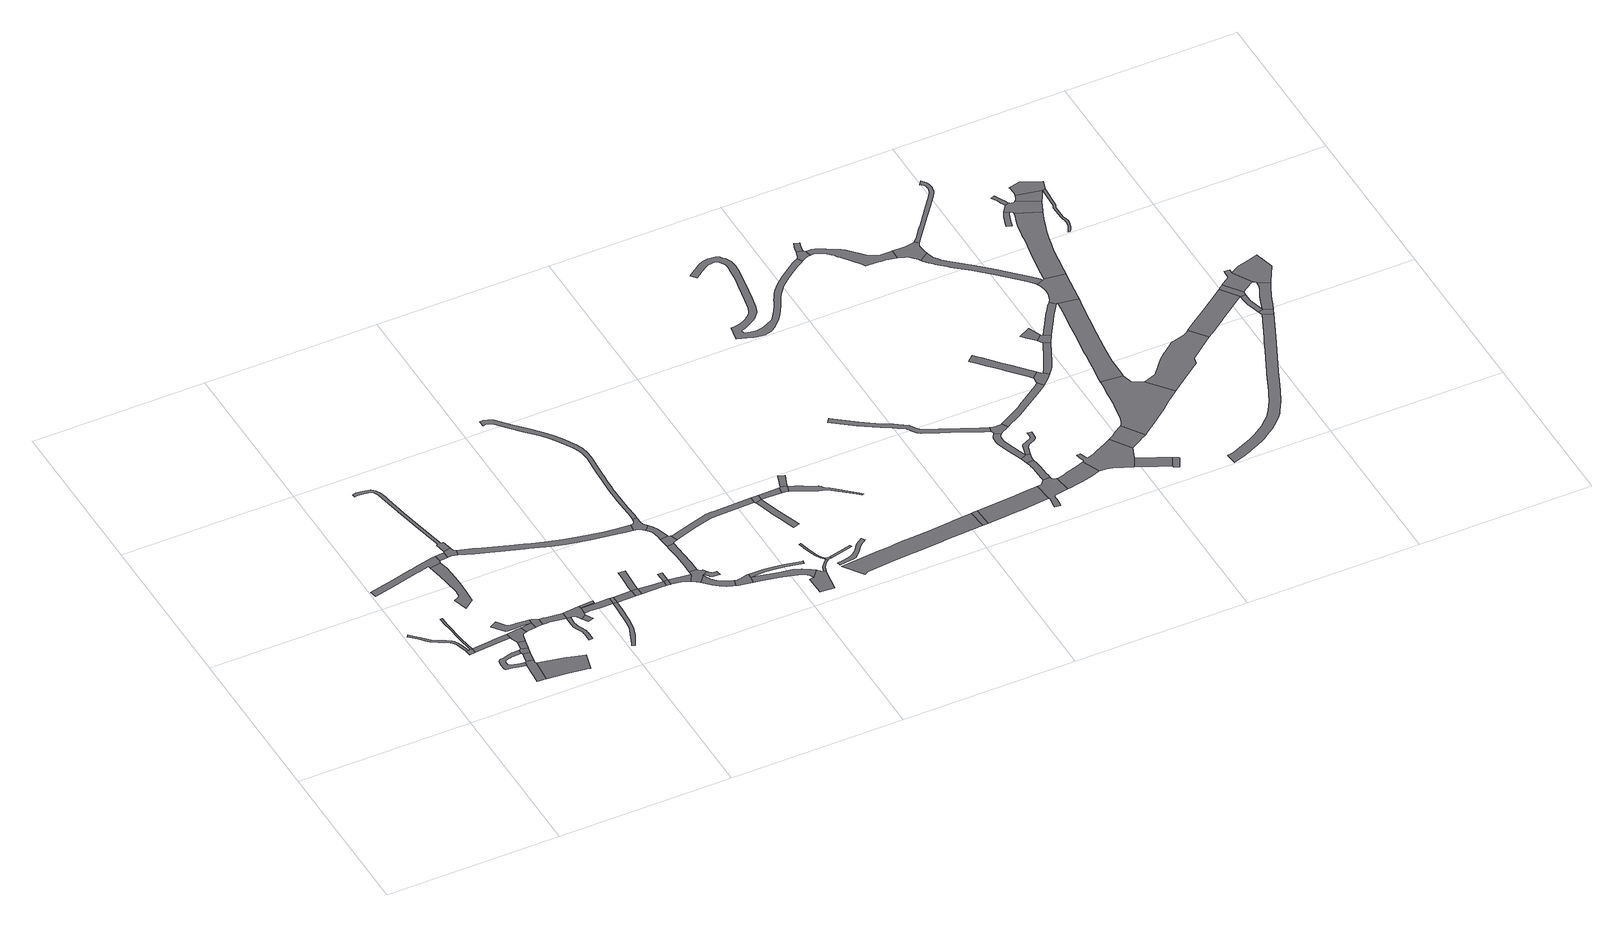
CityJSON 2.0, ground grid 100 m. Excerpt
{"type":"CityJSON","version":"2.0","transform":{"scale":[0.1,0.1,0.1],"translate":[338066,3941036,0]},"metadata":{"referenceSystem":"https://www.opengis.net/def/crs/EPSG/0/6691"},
"CityObjects":{
"road1":{"type":"Road","attributes":{"RoadStructureAttribute.sectionType":"1"},"geometry":[{"type":"MultiSurface","lod":"1","boundaries":[[[0,1,2,3,4,5,6,7,8,9,10,11,12,13,14,15,16,17,18,19,20,21,22,23,24,25]]]}]},
"road2":{"type":"Road","geometry":[{"type":"MultiSurface","lod":"1","boundaries":[[[25,26,27,28,29,0]]]}]},
"road3":{"type":"Road","attributes":{"RoadStructureAttribute.sectionType":"1"},"geometry":[{"type":"MultiSurface","lod":"1","boundaries":[[[30,31,32,33,34,35,36,29,28]]]}]},
"road4":{"type":"Road","attributes":{"RoadStructureAttribute.sectionType":"1"},"geometry":[{"type":"MultiSurface","lod":"1","boundaries":[[[37,38,39,40,41,42,43,44,45,46,47,48,49,50,51,52,53,54,55,56,57,58,59,60,61,62,63,64,65,66,67]]]}]},
"road5":{"type":"Road","attributes":{"RoadStructureAttribute.sectionType":"1"},"geometry":[{"type":"MultiSurface","lod":"1","boundaries":[[[68,69,28,27,70,71,72,73]]]}]},
"road6":{"type":"Road","geometry":[{"type":"MultiSurface","lod":"1","boundaries":[[[74,75,76,77,78,79,80,81,82,83,37,67,84,85]]]}]},
"road7":{"type":"Road","attributes":{"RoadStructureAttribute.sectionType":"1"},"geometry":[{"type":"MultiSurface","lod":"1","boundaries":[[[86,87,88,89,90,91,92,93,94,95,96,97,98,99,100,101,102,103,104,105,106,107]]]}]},
"road8":{"type":"Road","geometry":[{"type":"MultiSurface","lod":"1","boundaries":[[[108,82,81,109,110,111]]]}]},
"road9":{"type":"Road","geometry":[{"type":"MultiSurface","lod":"1","boundaries":[[[110,112,113,114,115,116,52,51,117,111]]]}]},
"road10":{"type":"Road","attributes":{"RoadStructureAttribute.sectionType":"1"},"geometry":[{"type":"MultiSurface","lod":"1","boundaries":[[[118,114,113,119]]]}]},
"road11":{"type":"Road","geometry":[{"type":"MultiSurface","lod":"1","boundaries":[[[72,118,119,120,121,122,123,124,73]]]}]},
"road12":{"type":"Road","attributes":{"function":"2","RoadStructureAttribute.sectionType":"1"},"geometry":[{"type":"MultiSurface","lod":"1","boundaries":[[[77,125,126,127,128,129,130,131,132,78]]]}]},
"road13":{"type":"Road","attributes":{"RoadStructureAttribute.sectionType":"1"},"geometry":[{"type":"MultiSurface","lod":"1","boundaries":[[[93,133,134,135,136,137,138,139,140,141,142,143,144,145,146,147,148,149,94]]]}]},
"road14":{"type":"Road","geometry":[{"type":"MultiSurface","lod":"1","boundaries":[[[150,151,152,153,154,155,156,157,158,159,160,161,162,163]]]}]},
"road15":{"type":"Road","attributes":{"RoadStructureAttribute.sectionType":"1"},"geometry":[{"type":"MultiSurface","lod":"1","boundaries":[[[164,165,166,167,163,168,169,123,122]]]}]},
"road16":{"type":"Road","geometry":[{"type":"MultiSurface","lod":"1","boundaries":[[[170,171,172,150,163,167,173,174]]]}]},
"road17":{"type":"Road","geometry":[{"type":"MultiSurface","lod":"1","boundaries":[[[175,96,95,176,177,178]]]}]},
"road18":{"type":"Road","attributes":{"RoadStructureAttribute.sectionType":"1"},"geometry":[{"type":"MultiSurface","lod":"1","boundaries":[[[179,180,181,182,183,184,185,186,187,188,189,190,191,192,193,194,195,196,197,198,199,200,201,202,203,204,205,206,207,208,209,210,211]]]}]},
"road19":{"type":"Road","geometry":[{"type":"MultiSurface","lod":"1","boundaries":[[[177,212,213,214,215,216,179,211,217,178]]]}]},
"road20":{"type":"Road","attributes":{"RoadStructureAttribute.sectionType":"1"},"geometry":[{"type":"MultiSurface","lod":"1","boundaries":[[[218,219,220,221,222,223,224,225,226,227,228,229,230,231,232,233,234,235,236,237,238,221,239,240,241,242,170,174]]]}]},
"road21":{"type":"Road","geometry":[{"type":"MultiSurface","lod":"1","boundaries":[[[238,243,244,245,246,247,248,249,250,251,252,253,239,221]]]}]},
"road22":{"type":"Road","geometry":[{"type":"MultiSurface","lod":"1","boundaries":[[[254,255,248,247]]]}]},
"road23":{"type":"Road","geometry":[{"type":"MultiSurface","lod":"1","boundaries":[[[252,256,257,253]]]}]},
"road24":{"type":"Road","attributes":{"RoadStructureAttribute.sectionType":"1"},"geometry":[{"type":"MultiSurface","lod":"1","boundaries":[[[258,259,260,251,250,261,262,263]]]}]},
"road25":{"type":"Road","attributes":{"RoadStructureAttribute.sectionType":"1"},"geometry":[{"type":"MultiSurface","lod":"1","boundaries":[[[264,265,266,267,268,269,270,271,263,272,273,274,275,276,277,278,279]]]}]},
"road26":{"type":"Road","geometry":[{"type":"MultiSurface","lod":"1","boundaries":[[[280,258,263,271]]]}]},
"road27":{"type":"Road","attributes":{"RoadStructureAttribute.sectionType":"1"},"geometry":[{"type":"MultiSurface","lod":"1","boundaries":[[[280,271,281,282]]]}]},
"road28":{"type":"Road","attributes":{"RoadStructureAttribute.sectionType":"1"},"geometry":[{"type":"MultiSurface","lod":"1","boundaries":[[[283,284,285,286,287,288,289,290,291,292,293,294,214,213,295,296,297,298,299,300,301,302,303,304,305]]]}]},
"road29":{"type":"Road","geometry":[{"type":"MultiSurface","lod":"1","boundaries":[[[281,306,307,282]]]}]},
"road30":{"type":"Road","geometry":[{"type":"MultiSurface","lod":"1","boundaries":[[[307,308,309,310,311,312,313,314,315,282]]]}]},
"road31":{"type":"Road","attributes":{"RoadStructureAttribute.sectionType":"1"},"geometry":[{"type":"MultiSurface","lod":"1","boundaries":[[[306,316,317,318,319,320,307]]]}]},
"road32":{"type":"Road","geometry":[{"type":"MultiSurface","lod":"1","boundaries":[[[319,318,321,322]]]}]},
"road33":{"type":"Road","geometry":[{"type":"MultiSurface","lod":"1","boundaries":[[[323,324,319,322]]]}]},
"road34":{"type":"Road","attributes":{"RoadStructureAttribute.sectionType":"1"},"geometry":[{"type":"MultiSurface","lod":"1","boundaries":[[[321,325,326,327,328,329,322]]]}]},
"road35":{"type":"Road","geometry":[{"type":"MultiSurface","lod":"1","boundaries":[[[328,330,331,332,333,334,335,336,337,338,339,340,341,329]]]}]},
"road36":{"type":"Road","attributes":{"RoadStructureAttribute.sectionType":"1"},"geometry":[{"type":"MultiSurface","lod":"1","boundaries":[[[342,343,344,345,346,347,348,341,340]]]}]},
"road37":{"type":"Road","attributes":{"RoadStructureAttribute.sectionType":"1"},"geometry":[{"type":"MultiSurface","lod":"1","boundaries":[[[349,350,351,352,353,354,355,356,357,358,359,360,361,362,363,364,333,332]]]}]},
"road38":{"type":"Road","geometry":[{"type":"MultiSurface","lod":"1","boundaries":[[[365,366,367,368,369,370,371,372,373,374,283,305]]]}]},
"road39":{"type":"Road","attributes":{"RoadStructureAttribute.sectionType":"1"},"geometry":[{"type":"MultiSurface","lod":"1","boundaries":[[[375,376,377,378,379,380,381,382,383,384,385,386,387,388,389,390,391,392,393,394,395,396,397,398,399,400,401,402,403,404,405,406,407,408,409,410,411,412,413,414,372,371]]]}]},
"road40":{"type":"Road","geometry":[{"type":"MultiSurface","lod":"1","boundaries":[[[415,416,417,418,419,420,421,422,423,336,335]]]}]},
"road41":{"type":"Road","attributes":{"RoadStructureAttribute.sectionType":"1"},"geometry":[{"type":"MultiSurface","lod":"1","boundaries":[[[424,425,426,427,368,367,428,429,430,431,432]]]}]},
"road42":{"type":"Road","geometry":[{"type":"MultiSurface","lod":"1","boundaries":[[[433,424,432,345,344,434,435,436,437,438]]]}]},
"road43":{"type":"Road","geometry":[{"type":"MultiSurface","lod":"1","boundaries":[[[439,440,441,442,443,357,356,444,445,446,447,448,449]]]}]},
"road44":{"type":"Road","attributes":{"RoadStructureAttribute.sectionType":"1"},"geometry":[{"type":"MultiSurface","lod":"1","boundaries":[[[447,450,451,452,453,454,455,456,457,458,459,460,461,462,463,448]]]}]},
"road45":{"type":"Road","geometry":[{"type":"MultiSurface","lod":"1","boundaries":[[[464,465,466,467,468,469,470,471,472,473,474,475,449,448]]]}]},
"road46":{"type":"Road","attributes":{"RoadStructureAttribute.sectionType":"1"},"geometry":[{"type":"MultiSurface","lod":"1","boundaries":[[[437,476,477,478,479,480,481,482,483,484,485,486,487,488,489,438]]]}]},
"road47":{"type":"Road","geometry":[{"type":"MultiSurface","lod":"1","boundaries":[[[490,491,492,493,494,495,458,457,496,497]]]}]},
"road48":{"type":"Road","geometry":[{"type":"MultiSurface","lod":"1","boundaries":[[[498,499,500,501,502,503,504,505,494,493]]]}]},
"road49":{"type":"Road","geometry":[{"type":"MultiSurface","lod":"1","boundaries":[[[506,507,508,509,510,511,512,513,514,515,516,517]]]}]},
"road50":{"type":"Road","geometry":[{"type":"MultiSurface","lod":"1","boundaries":[[[518,506,517,502,501,519,520,521]]]}]},
"road51":{"type":"Road","geometry":[{"type":"MultiSurface","lod":"1","boundaries":[[[484,483,522,523,524]]]}]},
"road52":{"type":"Road","attributes":{"RoadStructureAttribute.sectionType":"1"},"geometry":[{"type":"MultiSurface","lod":"1","boundaries":[[[525,526,527,528,529,530,531,532,533,534,535,523,522]]]}]},
"road53":{"type":"Road","geometry":[{"type":"MultiSurface","lod":"1","boundaries":[[[536,537,521,520]]]}]},
"road54":{"type":"Road","attributes":{"RoadStructureAttribute.sectionType":"1"},"geometry":[{"type":"MultiSurface","lod":"1","boundaries":[[[538,539,540,541,542,543,544,545,546,547,548,549,550,551,552,553,554]]]}]},
"road55":{"type":"Road","attributes":{"RoadStructureAttribute.sectionType":"1"},"geometry":[{"type":"MultiSurface","lod":"1","boundaries":[[[523,555,556,557,524]]]}]},
"road56":{"type":"Road","geometry":[{"type":"MultiSurface","lod":"1","boundaries":[[[558,559,560,561,557,556,562,563]]]}]},
"road57":{"type":"Road","geometry":[{"type":"MultiSurface","lod":"1","boundaries":[[[559,564,565,566,560]]]}]},
"road58":{"type":"Road","attributes":{"RoadStructureAttribute.sectionType":"1"},"geometry":[{"type":"MultiSurface","lod":"1","boundaries":[[[567,568,569,570,571,572,573,574,575,576,577,578,579,580,581,582,583,584,558,563]]]}]},
"road59":{"type":"Road","attributes":{"function":"2","RoadStructureAttribute.sectionType":"1"},"geometry":[{"type":"MultiSurface","lod":"1","boundaries":[[[585,586,587,588,589,590,591,592,593,594,595,596,597,598,599,600,601,602,603,604,605,606,607,608,609]]]}]},
"road60":{"type":"Road","geometry":[{"type":"MultiSurface","lod":"1","boundaries":[[[596,610,611,612,597]]]}]},
"road61":{"type":"Road","attributes":{"function":"2","RoadStructureAttribute.sectionType":"1"},"geometry":[{"type":"MultiSurface","lod":"1","boundaries":[[[610,613,614,615,616,617,618,619,620,621,622,611]]]}]},
"road62":{"type":"Road","attributes":{"RoadStructureAttribute.sectionType":"1"},"geometry":[{"type":"MultiSurface","lod":"1","boundaries":[[[623,624,625,626,627,628,629,630,631,632,633,634,635,636,637,638,639,640,641,642,643,644,645,646,647,648,649,650,651,652,653,654,655,656,657,658,659,660,661,662,663,664,665,666,667,668,669,670,671]]]}]},
"road63":{"type":"Road","geometry":[{"type":"MultiSurface","lod":"1","boundaries":[[[672,673,674,675,676,677,678,619,618,679,680,681,682,683,684,685,686,687,688,689,690,691,692,693]]]}]},
"road64":{"type":"Road","attributes":{"RoadStructureAttribute.sectionType":"1"},"geometry":[{"type":"MultiSurface","lod":"1","boundaries":[[[694,695,696,697,698,699,700,701,702,703,704,705,706,707,708,709,710,711,712,713,714,715,716,717,718,719,720,721,722,723,724,725,726,727,728,729,730,731,732,733,734,735,736,737,738,739,740,741,742,743,744,745,746,747,748,749,750,751,752,753,754,755,756,757,758,759,760,761,762,763,764,765,766,767,768,769,770,771,772,773,774,775,776,777,778,779,780,781,782,783,784,785,786,787,788,789,790,791,792,793,794,795,796,797,798,799,800,801,802,803,804,805,806,807,808,809,810,811,812,813,814,815,816,817,818,819,820,821,822,823,824,825,826,827,828,829,830,831,832,833,834]]]}]},
"road65":{"type":"Road","attributes":{"RoadStructureAttribute.sectionType":"1"},"geometry":[{"type":"MultiSurface","lod":"1","boundaries":[[[835,836,837,838,839,677,676,840,841,842,843,844,845]]]}]},
"road66":{"type":"Road","attributes":{"RoadStructureAttribute.sectionType":"1"},"geometry":[{"type":"MultiSurface","lod":"1","boundaries":[[[846,847,848,849,850,851,852,853,854,855,856,857,858,859,860,861,862,863,864,865,866,867]]]}]},
"road67":{"type":"Road","geometry":[{"type":"MultiSurface","lod":"1","boundaries":[[[868,869,870,846,867,835,845]]]}]},
"road68":{"type":"Road","geometry":[{"type":"MultiSurface","lod":"1","boundaries":[[[670,871,872,873,855,854,874,875,876,877,878,879,880,881,882,883,671]]]}]},
"road69":{"type":"Road","attributes":{"RoadStructureAttribute.sectionType":"1"},"geometry":[{"type":"MultiSurface","lod":"1","boundaries":[[[870,884,885,886,887,888,889,890,891,892,893,894,895,896,897,898,899,900,901,902,903,904,905,906,846]]]}]},
"road70":{"type":"Road","attributes":{"function":"2","RoadStructureAttribute.sectionType":"1"},"geometry":[{"type":"MultiSurface","lod":"1","boundaries":[[[907,908,909,910,911,912,913,914,915,916,917,672,693]]]}]},
"road71":{"type":"Road","geometry":[{"type":"MultiSurface","lod":"1","boundaries":[[[918,919,920,921,922,923,924,925,926,927,928,929,930,694,834]]]}]},
"road72":{"type":"Road","attributes":{"RoadStructureAttribute.sectionType":"1"},"geometry":[{"type":"MultiSurface","lod":"1","boundaries":[[[931,932,933,934,935,936,937,938,939,940,878,877,941,942,943,944,945,946,947,948,949,950]]]}]},
"road73":{"type":"Road","geometry":[{"type":"MultiSurface","lod":"1","boundaries":[[[925,951,952,953,954,955,956,957,958,959,926]]]}]},
"road74":{"type":"Road","geometry":[{"type":"MultiSurface","lod":"1","boundaries":[[[960,961,962,963,964,965,966,967,968,969,970,971,972,973,974,975,976,977,978,979,980,981,912,911,982,983,984,985,986,987,988,989,990,991,992]]]}]},
"road75":{"type":"Road","attributes":{"RoadStructureAttribute.sectionType":"1"},"geometry":[{"type":"MultiSurface","lod":"1","boundaries":[[[993,994,995,996,997,998,999,1000,1001,1002,1003,1004,1005,1006,1007,1008,1009,1010,1011]]]}]},
"road76":{"type":"Road","attributes":{"RoadStructureAttribute.sectionType":"1"},"geometry":[{"type":"MultiSurface","lod":"1","boundaries":[[[989,1012,1013,1014,1015,1016,1017,1018,1019,1020,1021,1022,1023,990]]]}]},
"road77":{"type":"Road","attributes":{"RoadStructureAttribute.sectionType":"1"},"geometry":[{"type":"MultiSurface","lod":"1","boundaries":[[[1024,1025,1026,1027,1028,1029,1030,1031,1032,1033,1034,1035,1036,1037,1038,922,921,1039,1040,1041,1042,1043,1044,1045,1046,1047,1048,1049,1050,1051,1052,1053,1054,1055,1056,1057]]]}]},
"road78":{"type":"Road","geometry":[{"type":"MultiSurface","lod":"1","boundaries":[[[991,1058,1059,1060,1061,1062,1063,1064,1065,1066,1067,992]]]}]},
"road79":{"type":"Road","geometry":[{"type":"MultiSurface","lod":"1","boundaries":[[[1068,1069,1070,1071,1072,1011,1010,1073,1074,1075,931,950]]]}]},
"road80":{"type":"Road","geometry":[{"type":"MultiSurface","lod":"1","boundaries":[[[1076,1077,1078,1018,1017,1079,1080,1081,1082]]]}]},
"road81":{"type":"Road","attributes":{"RoadStructureAttribute.sectionType":"1"},"geometry":[{"type":"MultiSurface","lod":"1","boundaries":[[[1083,1084,1085,1086,1087,1088,1089,1071,1070,1090,1091,1092,1093,1094,1095,1096,1097]]]}]},
"road82":{"type":"Road","geometry":[{"type":"MultiSurface","lod":"1","boundaries":[[[1098,1099,1100,1101,1102]]]}]},
"road83":{"type":"Road","geometry":[{"type":"MultiSurface","lod":"1","boundaries":[[[1056,1103,1104,1105,1106,1107,1108,1109,1110,1111,1112,1113,1114,1115,1116,1117,1118,1119,1120,1121,1057]]]}]},
"road84":{"type":"Road","geometry":[{"type":"MultiSurface","lod":"1","boundaries":[[[1096,1122,1123,1124,1102,1101,1125,1126,1127,1097]]]}]},
"road85":{"type":"Road","attributes":{"function":"2","RoadStructureAttribute.sectionType":"1"},"geometry":[{"type":"MultiSurface","lod":"1","boundaries":[[[1128,1129,1130,1131,1132,1133,1134,1135,1136,1137,1138,1139,1140,1141,1142,1143,1144,1145,1063,1062,1146,1147,1148,1149,1150,1151,1152]]]}]},
"road86":{"type":"Road","attributes":{"RoadStructureAttribute.sectionType":"1"},"geometry":[{"type":"MultiSurface","lod":"1","boundaries":[[[1153,1154,1155,1156,1157,1123,1122,1158,1159,1160,1161,1162,1163]]]}]},
"road87":{"type":"Road","attributes":{"RoadStructureAttribute.sectionType":"1"},"geometry":[{"type":"MultiSurface","lod":"1","boundaries":[[[1164,1165,1166,1167,1168,1169,1170,1171,1172,1173,1174,1175,1176,1110,1109,1177,1178,1179,1180,1181,1182,1183,1184,1185,1186,1187,1188,1189,1190,1191]]]}]},
"road88":{"type":"Road","attributes":{"function":"3","RoadStructureAttribute.sectionType":"1"},"geometry":[{"type":"MultiSurface","lod":"1","boundaries":[[[1192,1193,1194,1195,1196,1197,1198,1199,1200,1201,1202,1203,1204,1205,1130,1129,1206,1207,1208,1209,1210,1211,1212,1213,1214,1215,1216]]]}]},
"road89":{"type":"Road","attributes":{"RoadStructureAttribute.sectionType":"1"},"geometry":[{"type":"MultiSurface","lod":"1","boundaries":[[[1217,1218,1219,1220,1221,1222,1223,1224,1225,1226,1227,1228,1229,1230,1231,1232,1233,1234,1235,1236,1237,1238,1239,1240,1241,1242,1243,1244,1245,1246,1247,1248,1249,1250,1251,1252,1253,1254,1255,1256,1257,1116,1115]]]}]},
"road90":{"type":"Road","geometry":[{"type":"MultiSurface","lod":"1","boundaries":[[[1162,1258,1259,1216,1215,1260,1261,1262,1263,1264,1265,1266,1267,1164,1191,1268,1269,1270,1271,1272,1273,1274,1275,1163]]]}]},
"road91":{"type":"Road","attributes":{"function":"2","RoadStructureAttribute.sectionType":"1"},"geometry":[{"type":"MultiSurface","lod":"1","boundaries":[[[1276,1277,1278,1279,1280,1281,1282,1283,1284,1285,1286,1287,1152,1151,1288,1289,1290,1291,1292,1293,1294]]]}]},
"road92":{"type":"Road","attributes":{"function":"3","RoadStructureAttribute.sectionType":"1"},"geometry":[{"type":"MultiSurface","lod":"1","boundaries":[[[1264,1295,1296,1297,1298,1299,1300,1301,1302,1303,1304,1305,1306,1307,1308,1309,1310,1311,1312,1313,1314,1315,1316,1317,1318,1319,1320,1321,1322,1265]]]}]},
"road93":{"type":"Road","attributes":{"RoadStructureAttribute.sectionType":"1"},"geometry":[{"type":"MultiSurface","lod":"1","boundaries":[[[1323,1324,1325,1326,1327,1328,1329,1330,1331,1332,1333,1334,1335,1336,1337,1338,1339,1340,1341,1342,1343,1344,1345,1346,1347,1348,1349,1350,1351,1352,1353,1354,1355,1356,1357,1358,1359,1360,1361,1362,1363,1364,1365,1366,1367,1368,1369,1370,1371,1372,1373,1374,1375,1376]]]}]},
"road94":{"type":"Road","geometry":[{"type":"MultiSurface","lod":"1","boundaries":[[[1377,1378,1379,1380,1381,1382,1383,1384,1385,1386,1387,1388,1389,1390]]]}]},
"road95":{"type":"Road","geometry":[{"type":"MultiSurface","lod":"1","boundaries":[[[1391,1392,1393,1394,1395,1396,1397,1398,1399,1400]]]}]},
"road96":{"type":"Road","geometry":[{"type":"MultiSurface","lod":"1","boundaries":[[[1401,1402,1403,1404,1405,1406,1407,1408,1391,1400,1409,1410,1411,1377,1390,1412,1413,1414,1415,1416,1307,1306,1417,1418,1419,1420,1421]]]}]},
"road97":{"type":"Road","attributes":{"function":"3","RoadStructureAttribute.sectionType":"1"},"geometry":[{"type":"MultiSurface","lod":"1","boundaries":[[[1420,1422,1423,1424,1425,1426,1427,1428,1421]]]}]},
"road98":{"type":"Road","attributes":{"RoadStructureAttribute.sectionType":"1"},"geometry":[{"type":"MultiSurface","lod":"1","boundaries":[[[1429,1430,1431,1432,1433,1434,1435,1436,1437,1438,1439,1440,1441,1442,1443,1444,1445,1446,1447,1448,1449,1450,1451,1452,1453,1454,1455,1456]]]}]},
"road99":{"type":"Road","geometry":[{"type":"MultiSurface","lod":"1","boundaries":[[[1457,1458,1459,1460,1461,1462,1426,1425,1463,1456,1455,1464,1465]]]}]},
"road100":{"type":"Road","attributes":{"function":"2"},"geometry":[{"type":"MultiSurface","lod":"1","boundaries":[[[1466,1467,1468,1469,1294,1293,1470,1471,1472,1473,1474,1475,1476]]]}]},
"road101":{"type":"Road","geometry":[{"type":"MultiSurface","lod":"1","boundaries":[[[1477,1478,1466,1476,1479,1480,1481]]]}]},
"road102":{"type":"Road","attributes":{"function":"2"},"geometry":[{"type":"MultiSurface","lod":"1","boundaries":[[[1482,1483,1484,1485,1486,1487,1488,1489,1490,1491,1492,1493,1494,1495,1479,1476]]]}]},
"road103":{"type":"Road","geometry":[{"type":"MultiSurface","lod":"1","boundaries":[[[1489,1488,1376,1375,1496,1497]]]}]},
"road104":{"type":"Road","attributes":{"RoadStructureAttribute.sectionType":"1"},"geometry":[{"type":"MultiSurface","lod":"1","boundaries":[[[1498,1499,1500,1501,1502,1503,1481,1480,1504,1505,1506,1507,1508,1509]]]}]},
"road105":{"type":"Road","attributes":{"RoadStructureAttribute.sectionType":"1"},"geometry":[{"type":"MultiSurface","lod":"1","boundaries":[[[1510,1511,1512,1513,1514,1515,1516,1517,1518,1519,1520,1521,1522,1523,1524,1525,1489,1497]]]}]},
"road106":{"type":"Road","geometry":[{"type":"MultiSurface","lod":"1","boundaries":[[[1526,1527,1516,1515,1528,1529,1530,1531,1532,1533,1534,1535,1536,1537,1538,1498,1509]]]}]}
},
"vertices":[
[254,512,0],[239,566,0],[230,588,0],[222,600,0],[219,606,0],[208,616,0],[183,633,0],[152,652,0],[117,674,0],[99,691,0],[74,717,0],[71,720,0],[29,761,0],[24,756,0],[19,751,0],[61,709,0],[89,680,0],[108,662,0],[144,639,0],[174,621,0],[198,604,0],[207,596,0],[217,581,0],[224,561,0],[237,515,0],[239,510,0],
[241,478,0],[275,481,0],[274,513,0],[264,513,0],
[261,609,0],[249,737,0],[245,796,0],[235,795,0],[239,736,0],[241,715,0],[251,608,0],
[469,292,0],[447,297,0],[432,300,0],[396,310,0],[385,314,0],[382,319,0],[381,331,0],[380,339,0],[383,348,0],[391,353,0],[409,358,0],[419,361,0],[431,364,0],[435,364,0],[483,364,0],[482,392,0],[441,391,0],[427,388,0],[425,387,0],[388,377,0],[366,372,0],[354,365,0],[351,358,0],[350,330,0],[349,297,0],[352,291,0],[360,289,0],[393,284,0],[426,277,0],[454,272,0],[465,270,0],
[401,525,0],[398,524,0],[296,482,0],[407,492,0],[488,500,0],[485,534,0],
[457,133,0],[488,131,0],[492,130,0],[508,129,0],[519,263,0],[514,266,0],[513,271,0],[517,290,0],[477,297,0],[474,293,0],[466,269,0],[467,265,0],
[110,1127,0],[115,1129,0],[281,1170,0],[304,1175,0],[309,1176,0],[340,1183,0],[371,1189,0],[373,1177,0],[435,1187,0],[442,1204,0],[437,1244,0],[421,1242,0],[362,1229,0],[332,1222,0],[304,1216,0],[293,1214,0],[282,1211,0],[273,1209,0],[159,1181,0],[100,1167,0],[10,1146,0],[19,1107,0],
[485,341,0],[527,349,0],[528,352,0],[488,359,0],
[532,375,0],[535,389,0],[496,398,0],[493,394,0],[485,392,0],[487,362,0],
[507,452,0],[547,443,0],
[556,486,0],[567,497,0],[586,503,0],[573,543,0],[497,535,0],
[624,119,0],[696,107,0],[729,102,0],[748,97,0],[777,202,0],[701,223,0],[680,229,0],[678,230,0],
[382,1124,0],[394,1051,0],[399,1017,0],[407,959,0],[407,951,0],[407,943,0],[404,919,0],[401,912,0],[392,904,0],[368,894,0],[394,810,0],[449,854,0],[449,855,0],[451,920,0],[454,999,0],[453,1057,0],[449,1138,0],
[640,579,0],[598,584,0],[565,586,0],[561,586,0],[527,588,0],[514,595,0],[479,646,0],[438,624,0],[491,556,0],[503,552,0],[541,554,0],[579,555,0],[583,555,0],[638,554,0],
[594,506,0],[599,507,0],[623,511,0],[643,514,0],[632,553,0],[583,545,0],
[686,560,0],[679,564,0],[654,578,0],[656,516,0],[687,516,0],
[464,1247,0],[469,1207,0],[490,1210,0],[489,1250,0],
[536,1268,0],[524,1323,0],[523,1324,0],[511,1323,0],[510,1323,0],[508,1336,0],[472,1511,0],[448,1623,0],[426,1752,0],[422,1776,0],[415,1806,0],[412,1816,0],[399,1843,0],[378,1860,0],[351,1868,0],[324,1872,0],[299,1874,0],[279,1870,0],[280,1849,0],[300,1854,0],[322,1852,0],[347,1848,0],[369,1842,0],[384,1830,0],[393,1812,0],[395,1804,0],[401,1774,0],[430,1618,0],[455,1500,0],[490,1330,0],[491,1321,0],[483,1319,0],[494,1259,0],
[512,1209,0],[546,1201,0],[554,1237,0],[543,1243,0],[540,1247,0],[494,1253,0],
[694,517,0],[705,516,0],[727,516,0],[818,504,0],[815,453,0],[817,440,0],[819,428,0],[827,405,0],[843,368,0],[844,358,0],[844,356,0],[845,300,0],[867,301,0],[866,354,0],[865,360,0],[864,373,0],[848,413,0],[841,433,0],[839,443,0],[838,454,0],[840,498,0],[818,548,0],[719,559,0],[718,559,0],[711,560,0],
[852,500,0],[858,499,0],[866,493,0],[879,475,0],[885,464,0],[917,483,0],[915,492,0],[917,497,0],[921,539,0],[919,543,0],[916,558,0],
[907,428,0],[938,438,0],
[1000,545,0],[999,562,0],
[1084,540,0],[1012,539,0],[927,538,0],[951,498,0],[1018,497,0],[1084,496,0],
[1036,150,0],[1070,220,0],[1084,254,0],[1092,281,0],[1096,306,0],[1098,330,0],[1106,442,0],[1108,495,0],[1083,442,0],[1076,332,0],[1074,302,0],[1070,288,0],[1065,272,0],[1054,241,0],[1027,174,0],[1020,159,0],
[1107,540,0],
[1215,496,0],[1212,541,0],
[1446,1001,0],[1367,1010,0],[1301,1017,0],[1219,1031,0],[1132,1049,0],[1085,1059,0],[1012,1080,0],[908,1114,0],[889,1120,0],[819,1145,0],[684,1194,0],[640,1209,0],[627,1171,0],[828,1102,0],[877,1085,0],[896,1079,0],[1005,1042,0],[1082,1019,0],[1152,1004,0],[1211,991,0],[1294,978,0],[1419,959,0],[1439,956,0],
[1250,496,0],[1250,539,0],
[1251,567,0],[1253,616,0],[1255,655,0],[1257,693,0],[1219,697,0],[1218,659,0],[1216,618,0],[1213,572,0],
[1367,496,0],[1388,496,0],[1393,495,0],[1395,530,0],[1351,532,0],
[1418,494,0],[1420,530,0],
[1420,593,0],[1395,593,0],
[1424,494,0],[1475,487,0],[1500,478,0],[1521,466,0],[1548,516,0],
[1525,464,0],[1547,448,0],[1562,436,0],[1600,482,0],[1602,485,0],[1606,484,0],[1630,499,0],[1617,520,0],[1597,526,0],[1593,529,0],[1591,537,0],[1548,537,0],
[1590,597,0],[1586,670,0],[1578,770,0],[1538,766,0],[1539,749,0],[1546,669,0],[1549,594,0],
[1563,435,0],[1581,417,0],[1582,416,0],[1607,393,0],[1638,367,0],[1668,348,0],[1698,336,0],[1711,331,0],[1724,369,0],[1705,375,0],[1686,384,0],[1663,398,0],[1641,415,0],[1620,438,0],[1614,449,0],[1606,463,0],
[1452,954,0],[1477,946,0],[1497,930,0],[1524,957,0],[1506,980,0],[1502,997,0],[1501,1037,0],[1477,1036,0],[1473,1016,0],[1464,1004,0],
[1501,1063,0],[1497,1131,0],[1494,1201,0],[1495,1301,0],[1495,1302,0],[1498,1370,0],[1499,1391,0],[1501,1445,0],[1510,1568,0],[1510,1611,0],[1502,1649,0],[1486,1688,0],[1440,1768,0],[1413,1808,0],[1379,1854,0],[1319,1917,0],[1261,1979,0],[1196,2057,0],[1169,2071,0],[1145,2078,0],[1122,2076,0],[1126,2042,0],[1141,2044,0],[1158,2040,0],[1176,2033,0],[1238,1959,0],[1282,1913,0],[1356,1835,0],[1389,1791,0],[1415,1752,0],[1459,1674,0],[1477,1635,0],[1484,1607,0],[1487,1568,0],[1478,1446,0],[1475,1383,0],[1472,1304,0],[1472,1303,0],[1471,1200,0],[1478,1063,0],
[1625,460,0],[1627,457,0],[1643,448,0],[1661,446,0],[1682,445,0],[1676,475,0],[1651,476,0],[1646,479,0],[1641,483,0],
[1578,836,0],[1564,884,0],[1555,910,0],[1541,936,0],[1511,913,0],[1521,896,0],[1527,877,0],[1530,852,0],[1531,831,0],
[1585,831,0],[1582,778,0],[1590,783,0],[1598,785,0],[1607,788,0],[1593,830,0],
[1799,378,0],[1775,372,0],[1757,368,0],[1756,368,0],[1742,367,0],[1728,326,0],[1752,321,0],[1792,314,0],[1803,312,0],[1810,352,0],[1809,378,0],
[1841,305,0],[1940,284,0],[2019,264,0],[2058,251,0],[2081,236,0],[2090,224,0],[2095,213,0],[2098,202,0],[2137,248,0],[2116,267,0],[2076,291,0],[2034,306,0],[1959,320,0],[1863,341,0],
[1893,356,0],[1947,352,0],[2004,343,0],[2047,336,0],[2106,324,0],[2108,340,0],[2109,342,0],[2105,342,0],[2010,364,0],[1952,372,0],[1896,377,0],[1854,380,0],
[1610,789,0],[1748,833,0],[1838,857,0],[1861,860,0],[1885,862,0],[1991,865,0],[2078,868,0],[2094,866,0],[2096,907,0],[1887,901,0],[1857,900,0],[1829,896,0],[1737,872,0],[1604,831,0],
[2087,88,0],[2159,79,0],[2178,213,0],[2180,218,0],[2169,222,0],[2142,244,0],[2075,198,0],[2077,88,0],
[2189,244,0],[2202,264,0],[2210,275,0],[2228,291,0],[2219,301,0],[2201,283,0],[2192,272,0],[2180,255,0],
[2224,312,0],[2209,328,0],[2197,349,0],[2187,378,0],[2174,419,0],[2161,471,0],[2151,469,0],[2164,417,0],[2176,376,0],[2187,347,0],[2202,321,0],[2217,307,0],
[2237,309,0],[2238,294,0],[2253,298,0],[2248,309,0],
[2102,861,0],[2139,870,0],[2139,907,0],
[2105,853,0],[2125,785,0],[2141,734,0],[2143,729,0],[2155,695,0],[2172,644,0],[2187,598,0],[2224,610,0],[2211,647,0],[2178,747,0],[2161,798,0],
[2385,331,0],[2381,342,0],
[2265,227,0],[2349,236,0],[2367,244,0],[2385,259,0],[2403,278,0],[2420,301,0],[2435,317,0],[2471,343,0],[2458,364,0],[2418,336,0],[2402,316,0],[2388,297,0],[2374,283,0],[2360,273,0],[2342,262,0],[2296,252,0],[2262,246,0],
[2174,871,0],[2257,869,0],[2262,908,0],
[2305,898,0],[2305,903,0],[2271,915,0],[2267,908,0],[2276,866,0],[2293,863,0],
[2307,909,0],[2335,983,0],[2299,996,0],
[2328,848,0],[2384,819,0],[2432,793,0],[2452,790,0],[2468,785,0],[2480,778,0],[2596,683,0],[2619,664,0],[2631,668,0],[2612,684,0],[2493,788,0],[2480,797,0],[2469,808,0],[2460,820,0],[2451,827,0],[2433,836,0],[2378,866,0],[2344,885,0],
[2355,107,0],[2372,116,0],[2382,117,0],[2502,127,0],[2548,131,0],[2653,138,0],[2656,139,0],[2827,151,0],[2832,152,0],[2925,158,0],[3048,165,0],[3064,166,0],[3054,277,0],[2948,268,0],[2927,266,0],[2819,258,0],[2812,257,0],[2657,246,0],[2655,246,0],[2596,241,0],[2566,238,0],[2516,235,0],[2499,234,0],[2267,214,0],[2347,101,0],
[3096,168,0],[3089,280,0],[3072,279,0],
[3223,176,0],[3259,178,0],[3307,183,0],[3405,193,0],[3433,196,0],[3462,199,0],[3454,309,0],[3393,304,0],[3300,295,0],[3215,288,0],
[3435,835,0],[3418,841,0],[3401,850,0],[3362,868,0],[3331,884,0],[3310,895,0],[3210,941,0],[3150,969,0],[3127,979,0],[3117,987,0],[3108,997,0],[3096,1018,0],[3092,1025,0],[3088,1031,0],[3085,1036,0],[3083,1037,0],[3080,1039,0],[3058,1054,0],[3047,1062,0],[3035,1070,0],[3014,1084,0],[2960,1115,0],[2861,1181,0],[2739,1275,0],[2720,1252,0],[2844,1157,0],[2945,1090,0],[2998,1058,0],[3002,1056,0],[3023,1042,0],[3031,1037,0],[3060,1017,0],[3063,1014,0],[3064,1013,0],[3067,1008,0],[3074,995,0],[3079,985,0],[3088,972,0],[3094,965,0],[3111,953,0],[3137,942,0],[3197,914,0],[3297,868,0],[3348,841,0],[3388,823,0],[3406,813,0],[3425,806,0],[3437,800,0],[3447,831,0],
[3570,317,0],[3559,320,0],[3554,324,0],[3549,329,0],[3544,339,0],[3503,339,0],[3480,311,0],[3465,198,0],[3467,195,0],[3468,190,0],[3465,171,0],[3462,150,0],[3459,124,0],[3493,120,0],[3496,149,0],[3497,176,0],[3497,191,0],[3499,200,0],[3506,205,0],[3526,209,0],[3545,212,0],[3584,217,0],
[3167,2463,0],[3151,2455,0],[3132,2443,0],[3040,2377,0],[3004,2349,0],[2982,2329,0],[2955,2298,0],[2938,2275,0],[2924,2250,0],[2913,2231,0],[2903,2210,0],[2899,2203,0],[2894,2193,0],[2871,2153,0],[2859,2135,0],[2848,2120,0],[2831,2099,0],[2791,2077,0],[2769,2068,0],[2747,2063,0],[2727,2060,0],[2708,2060,0],[2693,2061,0],[2687,2062,0],[2678,2064,0],[2676,2064,0],[2672,2065,0],[2660,2071,0],[2656,2076,0],[2653,2080,0],[2653,2081,0],[2652,2083,0],[2653,2087,0],[2653,2088,0],[2659,2093,0],[2672,2099,0],[2677,2101,0],[2679,2102,0],[2698,2111,0],[2729,2128,0],[2744,2139,0],[2764,2154,0],[2774,2165,0],[2786,2179,0],[2795,2197,0],[2804,2226,0],[2819,2291,0],[2838,2406,0],[2845,2443,0],[2851,2478,0],[2856,2524,0],[2859,2557,0],[2858,2577,0],[2855,2599,0],[2848,2618,0],[2838,2634,0],[2828,2647,0],[2817,2658,0],[2800,2667,0],[2778,2673,0],[2757,2674,0],[2726,2669,0],[2725,2669,0],[2697,2657,0],[2685,2648,0],[2683,2647,0],[2653,2626,0],[2615,2596,0],[2639,2564,0],[2676,2593,0],[2683,2597,0],[2685,2599,0],[2716,2621,0],[2728,2627,0],[2736,2630,0],[2759,2634,0],[2773,2633,0],[2787,2629,0],[2798,2620,0],[2811,2602,0],[2816,2588,0],[2818,2574,0],[2819,2557,0],[2816,2528,0],[2811,2483,0],[2803,2433,0],[2799,2412,0],[2779,2298,0],[2765,2236,0],[2763,2230,0],[2759,2214,0],[2748,2197,0],[2736,2183,0],[2724,2174,0],[2721,2172,0],[2721,2171,0],[2707,2162,0],[2683,2148,0],[2682,2148,0],[2679,2147,0],[2677,2146,0],[2670,2144,0],[2660,2141,0],[2646,2139,0],[2633,2138,0],[2618,2138,0],[2610,2100,0],[2604,2075,0],[2599,2049,0],[2626,2039,0],[2676,2021,0],[2678,2020,0],[2684,2017,0],[2702,2013,0],[2726,2009,0],[2735,2009,0],[2747,2009,0],[2763,2011,0],[2777,2014,0],[2787,2018,0],[2799,2025,0],[2814,2037,0],[2858,2077,0],[2876,2099,0],[2888,2115,0],[2901,2134,0],[2925,2176,0],[2934,2195,0],[2944,2215,0],[2954,2232,0],[2954,2233,0],[2968,2256,0],[2983,2276,0],[3008,2305,0],[3027,2322,0],[3061,2349,0],[3138,2404,0],[3149,2412,0],[3152,2414,0],[3171,2426,0],[3185,2435,0],
[3490,498,0],[3495,472,0],[3496,463,0],[3498,442,0],[3503,364,0],[3543,366,0],[3542,379,0],[3540,404,0],[3538,445,0],[3534,478,0],[3530,500,0],
[3513,557,0],[3499,594,0],[3482,644,0],[3468,683,0],[3463,705,0],[3462,722,0],[3463,738,0],[3467,748,0],[3476,758,0],[3443,778,0],[3438,771,0],[3433,765,0],[3430,759,0],[3427,752,0],[3425,744,0],[3424,736,0],[3422,722,0],[3423,699,0],[3430,672,0],[3444,631,0],[3461,580,0],[3478,536,0],
[3531,521,0],[3534,540,0],[3537,550,0],
[3443,795,0],[3446,790,0],[3445,782,0],[3495,772,0],[3512,781,0],[3531,792,0],[3533,793,0],[3513,828,0],[3503,825,0],[3493,824,0],[3481,823,0],[3465,825,0],[3453,829,0],
[3548,591,0],[3553,602,0],[3557,609,0],[3562,615,0],[3570,622,0],[3604,638,0],[3608,641,0],[3613,644,0],[3617,648,0],[3619,652,0],[3621,658,0],[3622,664,0],[3624,702,0],[3599,703,0],[3597,669,0],[3596,666,0],[3595,664,0],[3593,661,0],[3590,659,0],[3538,634,0],[3536,632,0],[3534,629,0],[3532,625,0],
[3599,219,0],[3648,230,0],[3680,237,0],[3743,253,0],[3792,269,0],[3749,370,0],[3728,363,0],[3688,350,0],[3645,336,0],[3612,325,0],[3582,319,0],
[3193,2440,0],[3210,2448,0],[3226,2455,0],[3239,2456,0],[3233,2494,0],[3230,2495,0],[3227,2497,0],[3224,2503,0],[3187,2512,0],[3183,2497,0],[3177,2481,0],[3175,2474,0],[3172,2469,0],
[3822,1029,0],[3805,1015,0],[3783,999,0],[3709,948,0],[3678,927,0],[3649,906,0],[3624,890,0],[3609,881,0],[3576,862,0],[3543,844,0],[3564,810,0],[3596,827,0],[3630,847,0],[3671,873,0],[3736,918,0],[3806,966,0],[3829,983,0],[3847,996,0],[3848,997,0],[3849,998,0],
[3223,2511,0],[3224,2524,0],[3225,2528,0],[3237,2567,0],[3205,2577,0],[3193,2538,0],[3189,2522,0],[3189,2520,0],[3187,2513,0],
[3931,454,0],[3920,448,0],[3883,429,0],[3852,414,0],[3829,402,0],[3795,389,0],[3790,388,0],[3788,388,0],[3785,389,0],[3782,393,0],[3779,399,0],[3772,417,0],[3767,434,0],[3744,430,0],[3750,411,0],[3755,397,0],[3757,392,0],[3759,384,0],[3759,382,0],[3759,379,0],[3758,377,0],[3757,374,0],[3800,270,0],[3805,270,0],[3832,268,0],[3848,265,0],[3866,261,0],[3887,252,0],[3918,236,0],[3970,216,0],[4000,276,0],[4029,350,0],[3953,467,0],
[3850,1122,0],[3841,1132,0],[3839,1134,0],[3762,1221,0],[3737,1248,0],[3696,1295,0],[3656,1340,0],[3645,1352,0],[3623,1375,0],[3586,1342,0],[3619,1306,0],[3658,1262,0],[3676,1241,0],[3699,1217,0],[3725,1188,0],[3813,1088,0],[3818,1083,0],[3825,1075,0],[3862,1108,0],
[4006,198,0],[4021,191,0],[4047,179,0],[4079,164,0],[4118,145,0],[4146,132,0],[4176,190,0],[4147,205,0],[4108,225,0],[4075,240,0],[4050,251,0],[4007,273,0],
[3625,2292,0],[3599,2292,0],[3574,2293,0],[3554,2294,0],[3504,2318,0],[3421,2412,0],[3400,2424,0],[3377,2437,0],[3363,2445,0],[3353,2451,0],[3334,2464,0],[3310,2477,0],[3286,2487,0],[3267,2492,0],[3242,2493,0],[3251,2458,0],[3262,2457,0],[3275,2453,0],[3293,2446,0],[3311,2434,0],[3323,2425,0],[3325,2423,0],[3340,2408,0],[3351,2396,0],[3362,2381,0],[3372,2368,0],[3447,2267,0],[3458,2252,0],[3519,2248,0],[3544,2246,0],[3569,2245,0],[3603,2239,0],[3630,2234,0],[3631,2292,0],
[4081,380,0],[4086,384,0],[4106,396,0],[4124,405,0],[4136,413,0],[4052,532,0],[4041,524,0],[4016,508,0],[4011,505,0],[3981,484,0],
[3876,1022,0],[3902,1049,0],[3914,1062,0],[3887,1086,0],[3883,1084,0],[3826,1067,0],[3825,1053,0],[3824,1038,0],
[4184,122,0],[4210,172,0],[4204,176,0],[4149,130,0],[4149,126,0],[4149,122,0],[4177,108,0],
[3995,1292,0],[3990,1282,0],[3946,1192,0],[3931,1162,0],[3912,1127,0],[3901,1104,0],[3891,1089,0],[3917,1066,0],[3931,1082,0],[3946,1104,0],[3957,1121,0],[3967,1141,0],[4030,1275,0],[4031,1276,0],[3995,1296,0],
[3982,1429,0],[3914,1393,0],[3941,1363,0],[3976,1325,0],[4009,1356,0],
[3650,2228,0],[3668,2219,0],[3683,2212,0],[3700,2198,0],[3707,2189,0],[3722,2170,0],[3730,2159,0],[3783,2196,0],[3780,2213,0],[3775,2239,0],[3774,2259,0],[3778,2270,0],[3785,2285,0],[3766,2302,0],[3766,2301,0],[3764,2299,0],[3733,2294,0],[3712,2291,0],[3695,2292,0],
[4060,1329,0],[4025,1351,0],[4012,1350,0],[3980,1321,0],[3993,1302,0],[3994,1299,0],
[4259,819,0],[4245,876,0],[4119,889,0],[4118,878,0],[4116,852,0],[4112,822,0],[4108,783,0],[4105,756,0],[4102,735,0],[4100,714,0],[4097,689,0],[4092,662,0],[4086,623,0],[4081,594,0],[4076,574,0],[4071,561,0],[4066,550,0],[4060,541,0],[4151,424,0],[4208,465,0],[4253,501,0],[4310,548,0],[4353,584,0],[4432,645,0],[4322,784,0],
[4150,1541,0],[4134,1519,0],[4108,1485,0],[4086,1449,0],[4040,1376,0],[4075,1354,0],[4122,1427,0],[4144,1462,0],[4183,1520,0],[4195,1537,0],[4168,1561,0],
[4221,1735,0],[4211,1746,0],[4196,1763,0],[4170,1790,0],[4041,1918,0],[4022,1936,0],[3957,1996,0],[3856,2083,0],[3824,2116,0],[3810,2133,0],[3803,2142,0],[3797,2150,0],[3788,2177,0],[3737,2148,0],[3750,2132,0],[3756,2122,0],[3778,2102,0],[3781,2099,0],[3791,2088,0],[3829,2053,0],[3842,2041,0],[3930,1966,0],[3960,1938,0],[4013,1889,0],[4142,1762,0],[4156,1747,0],[4170,1731,0],[4178,1717,0],
[4203,1517,0],[4201,1498,0],[4199,1480,0],[4196,1455,0],[4183,1363,0],[4175,1305,0],[4171,1274,0],[4167,1245,0],[4151,1137,0],[4147,1106,0],[4143,1066,0],[4136,1016,0],[4124,935,0],[4121,905,0],[4246,889,0],[4247,969,0],[4246,1002,0],[4249,1044,0],[4259,1123,0],[4274,1229,0],[4291,1348,0],[4304,1435,0],[4314,1489,0],[4318,1515,0],[4204,1535,0],
[3812,2319,0],[3845,2361,0],[3860,2379,0],[3869,2390,0],[3920,2454,0],[3950,2492,0],[3958,2502,0],[4017,2575,0],[4029,2596,0],[4033,2604,0],[4037,2613,0],[4040,2625,0],[4043,2640,0],[4042,2656,0],[4041,2666,0],[4038,2678,0],[4035,2685,0],[4031,2691,0],[4027,2697,0],[4013,2713,0],[3995,2689,0],[4002,2687,0],[4006,2684,0],[4011,2680,0],[4015,2675,0],[4017,2671,0],[4020,2662,0],[4020,2655,0],[4021,2642,0],[4018,2630,0],[4016,2621,0],[4013,2613,0],[4010,2607,0],[3998,2589,0],[3932,2506,0],[3904,2471,0],[3895,2460,0],[3851,2404,0],[3835,2385,0],[3827,2375,0],[3794,2333,0],
[4200,1539,0],[4203,1538,0],[4322,1538,0],[4337,1651,0],[4342,1685,0],[4347,1717,0],[4347,1721,0],[4230,1737,0],[4228,1734,0],[4225,1733,0],[4184,1703,0],[4190,1684,0],[4194,1668,0],[4196,1653,0],[4196,1633,0],[4191,1612,0],[4185,1593,0],[4181,1582,0],
[4692,1028,0],[4676,1018,0],[4655,1013,0],[4587,995,0],[4584,992,0],[4567,978,0],[4541,958,0],[4537,954,0],[4516,937,0],[4476,904,0],[4449,871,0],[4398,810,0],[4470,676,0],[4589,764,0],[4626,791,0],[4633,829,0],[4751,922,0],[4779,942,0],[4705,1039,0],
[4349,1733,0],[4355,1783,0],[4361,1819,0],[4364,1842,0],[4375,1910,0],[4384,1954,0],[4386,1965,0],[4398,2013,0],[4410,2059,0],[4427,2111,0],[4443,2156,0],[4464,2208,0],[4327,2264,0],[4322,2247,0],[4314,2225,0],[4304,2192,0],[4295,2157,0],[4285,2101,0],[4282,2080,0],[4281,2064,0],[4281,2063,0],[4279,2047,0],[4278,2036,0],[4270,1997,0],[4252,1907,0],[4246,1866,0],[4239,1817,0],[4231,1750,0],
[5029,810,0],[5017,782,0],[4987,717,0],[4918,564,0],[4914,554,0],[4859,426,0],[4850,407,0],[4826,357,0],[4806,322,0],[4786,291,0],[4777,277,0],[4767,264,0],[4756,251,0],[4742,237,0],[4701,201,0],[4677,183,0],[4657,169,0],[4639,158,0],[4623,148,0],[4602,137,0],[4584,128,0],[4541,108,0],[4501,91,0],[4478,82,0],[4451,75,0],[4439,73,0],[4447,10,0],[4468,16,0],[4497,25,0],[4524,36,0],[4565,53,0],[4578,59,0],[4611,74,0],[4613,75,0],[4652,95,0],[4670,106,0],[4690,119,0],[4713,135,0],[4739,155,0],[4783,193,0],[4800,210,0],[4814,226,0],[4827,243,0],[4837,259,0],[4857,291,0],[4879,329,0],[4913,401,0],[4915,404,0],[4946,476,0],[4974,541,0],[5041,692,0],[5084,785,0],[5157,950,0],[5103,974,0],
[4284,2302,0],[4282,2299,0],[4277,2289,0],[4271,2275,0],[4269,2271,0],[4261,2252,0],[4256,2237,0],[4250,2219,0],[4244,2195,0],[4274,2184,0],[4281,2207,0],[4292,2248,0],[4302,2273,0],[4311,2283,0],
[4337,2355,0],[4334,2360,0],[4327,2374,0],[4315,2398,0],[4298,2436,0],[4277,2425,0],[4292,2397,0],[4305,2367,0],[4310,2353,0],[4313,2342,0],
[4366,2343,0],[4361,2342,0],[4356,2342,0],[4352,2343,0],[4348,2344,0],[4346,2346,0],[4342,2349,0],[4340,2352,0],[4313,2338,0],[4312,2335,0],[4294,2315,0],[4314,2284,0],[4319,2283,0],[4323,2280,0],[4326,2274,0],[4327,2269,0],[4467,2216,0],[4482,2250,0],[4496,2281,0],[4498,2285,0],[4373,2348,0],
[4513,2312,0],[4530,2343,0],[4534,2350,0],[4538,2358,0],[4397,2390,0],[4390,2371,0],[4383,2358,0],
[4542,2354,0],[4541,2347,0],[4535,2231,0],[4527,2212,0],[4529,2125,0],[4531,2113,0],[4536,2093,0],[4537,2084,0],[4536,2077,0],[4534,2067,0],[4531,2054,0],[4525,2043,0],[4521,2032,0],[4510,2010,0],[4520,2006,0],[4529,2022,0],[4537,2037,0],[4543,2050,0],[4547,2064,0],[4549,2075,0],[4550,2083,0],[4549,2095,0],[4546,2109,0],[4541,2126,0],[4540,2209,0],[4549,2228,0],[4558,2364,0],[4542,2358,0],
[4462,2471,0],[4459,2472,0],[4396,2453,0],[4398,2444,0],[4399,2428,0],[4399,2413,0],[4540,2359,0],[4576,2419,0],[4465,2471,0],
[4996,1252,0],[4907,1187,0],[4846,1143,0],[4743,1068,0],[4797,956,0],[4824,975,0],[4906,1034,0],[4947,1065,0],[4992,1097,0],[5004,1106,0],[5068,1152,0],
[5019,1268,0],[5012,1264,0],[5098,1150,0],[5100,1175,0],[5027,1275,0],
[5068,1148,0],[5069,1118,0],[5070,1098,0],[5073,1079,0],[5077,1063,0],[5085,1031,0],[5094,1001,0],[5123,1009,0],[5115,1033,0],[5103,1085,0],[5102,1092,0],[5100,1101,0],[5099,1127,0],[5098,1148,0],
[5169,977,0],[5174,988,0],
[5112,1336,0],[5114,1364,0],[5084,1366,0],[5082,1348,0],[5080,1313,0],[5036,1281,0],[5103,1177,0],[5124,1193,0],[5129,1196,0],[5157,1216,0],[5166,1221,0],[5175,1223,0],
[5196,1042,0],[5201,1054,0],[5215,1089,0],[5237,1139,0],[5246,1154,0],[5257,1175,0],[5192,1210,0],[5193,1202,0],[5192,1190,0],[5188,1173,0],[5182,1157,0],[5175,1143,0],[5160,1112,0],[5159,1111,0],[5140,1064,0],[5127,1022,0],
[5181,1221,0],[5186,1218,0],[5265,1190,0],[5284,1224,0],[5300,1253,0],[5308,1267,0],[5316,1281,0],[5322,1290,0],[5292,1401,0],[5262,1393,0],[5218,1381,0],[5169,1368,0],[5120,1342,0]
]}
